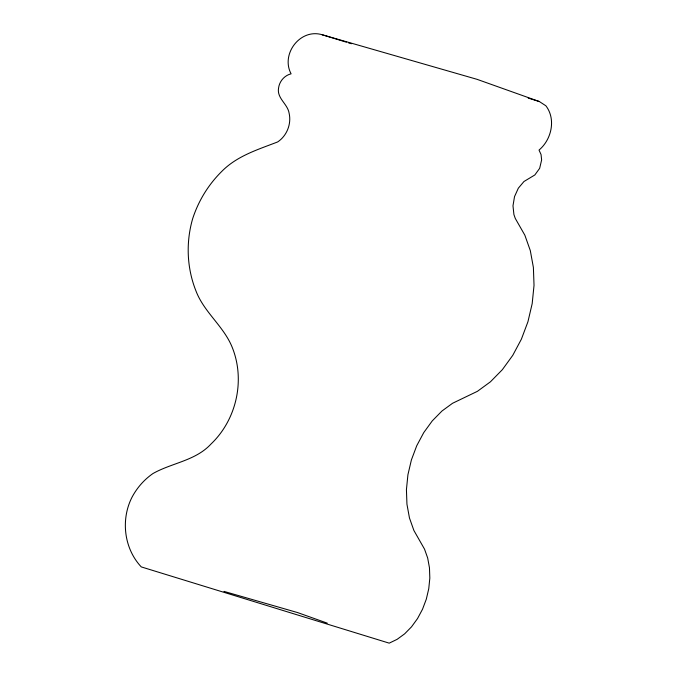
<?xml version="1.0" encoding="UTF-8"?>
<svg xmlns="http://www.w3.org/2000/svg" width="677" height="677" viewBox="0 0 677 677"><rect width="100%" height="100%" fill="white"/><g stroke="black" fill="none" stroke-linecap="round" stroke-linejoin="round"><path stroke-width="1.02" d="M322.108 34.73C300.233 28.155 280.523 54.109 291.093 73.827C284.484 75.384 279.389 81.342 278.569 88.035C276.656 98.292 287.691 103.86 289.13 113.279C291.55 124.009 286.853 135.815 277.688 141.925C257.945 149.583 236.933 155.879 221.591 171.594C208.313 184.753 198.437 200.917 192.666 218.688C185.76 242.493 186.827 268.295 196.11 291.313C204.175 312.173 223.207 325.916 231.83 346.412C245.59 379.298 236.806 419.435 211.072 443.96C195.518 460.817 171.941 462.797 152.951 473.545C144.108 479.68 136.932 487.88 131.922 497.4C120.633 519.708 124.001 548.573 141.281 566.911L389.207 643.15L397.12 639.342L404.643 633.85L411.514 626.843L417.54 618.55L422.524 609.232L426.307 599.17L428.761 588.685L429.827 578.116L429.463 567.783L427.678 558.026L424.53 549.14L413.901 530.497L409.458 517.964L406.945 504.196L406.428 489.632L407.926 474.721L411.396 459.937L416.727 445.754L423.751 432.603L432.248 420.908L441.946 411.032L452.549 403.28L477.42 391.323L490.427 381.82L502.334 369.693L512.76 355.34L521.375 339.202L527.925 321.787L532.181 303.651L534.026 285.355L533.391 267.474L530.303 250.575L524.853 235.198L515.29 218.443L513.919 214.567L512.988 205.808L514.52 196.635L518.337 188.181L523.964 181.512L534.847 174.954L539.662 168.328L541.625 159.95L541.05 154.542L539.019 150.066C551.535 139.648 556.206 119.245 545.882 105.79L539.315 101.525L477.065 79.336L322.108 34.73L346.362 42.186M223.96 591.385L297.652 612.6L327.262 623.145M348.376 42.803L351.414 43.734M528.204 98.106L539.315 101.525"/></g></svg>
